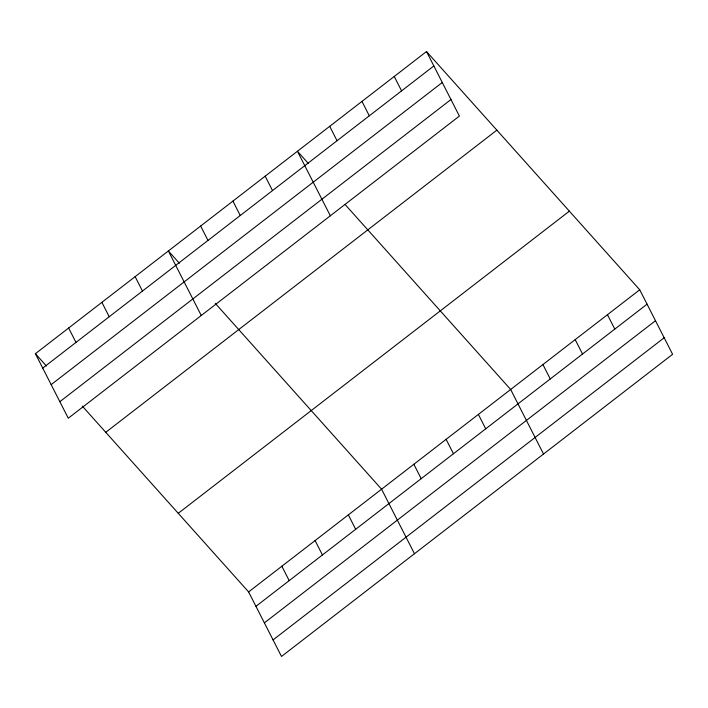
<?xml version="1.0" encoding="UTF-8"?>
<svg xmlns="http://www.w3.org/2000/svg" width="708" height="708" viewBox="0 0 708 708"><rect width="100%" height="100%" fill="white"/><g stroke="black" fill="none" stroke-linecap="round" stroke-linejoin="round"><path stroke-width="1.06" d="M426.508 51.542L459.386 116.077L68.278 418.224L35.4 353.699L426.508 51.542L639.722 289.776L672.6 354.301L281.492 656.458L248.614 591.923L82.305 406.109M42.737 368.098L433.845 65.95M51.171 384.639L442.279 82.491M59.853 401.684L450.961 99.536M105.758 432.314L496.866 130.157M178.248 513.309L569.365 211.161M248.614 591.923L639.722 289.776M255.951 606.322L647.059 304.174M264.376 622.863L655.484 320.715M273.058 639.908L664.175 337.76M308.44 163.539L297.44 151.255L330.326 215.79M345.079 204.488L510.654 389.48L543.532 454.014M179.372 263.252L168.38 250.968L201.258 315.494M215.285 303.378L381.585 489.193L414.472 553.727M35.4 353.699L46.392 365.983M607.455 314.697L614.792 329.096M575.188 339.628L582.525 354.027M542.921 364.558L550.258 378.957M394.241 76.473L401.578 90.872M361.974 101.403L369.31 115.802M478.387 414.41L485.723 428.809M329.707 126.325L337.043 140.733M446.12 439.341L453.456 453.74M413.853 464.262L421.189 478.661M265.173 176.186L272.518 190.585M232.914 201.107L240.251 215.515M348.345 514.875L355.681 529.274M200.647 226.038L207.984 240.437M315.095 540.558L322.432 554.957M135.131 276.651L142.467 291.05M281.855 566.241L289.191 580.64M101.89 302.334L109.227 316.733M68.641 328.016L75.977 342.415"/></g></svg>
